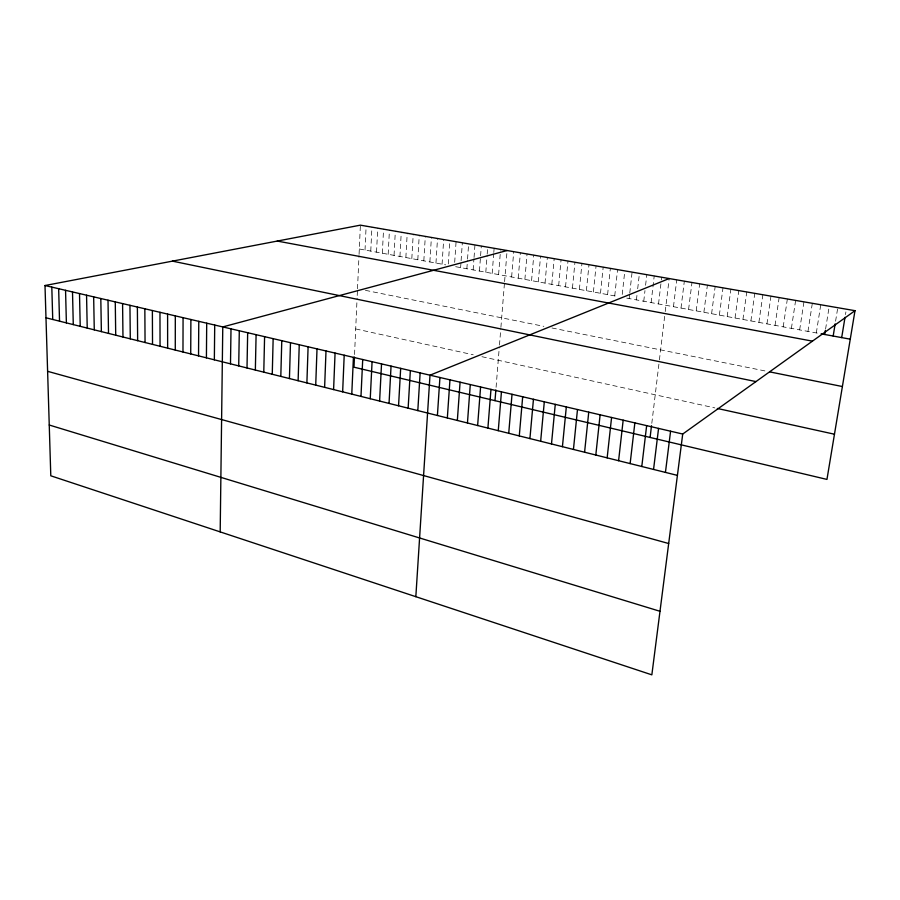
<?xml version="1.0" encoding="UTF-8"?>
<svg xmlns="http://www.w3.org/2000/svg" width="900" height="900" viewBox="0 0 900 900"><rect width="100%" height="100%" fill="white"/><g stroke="black" fill="none" stroke-linecap="round" stroke-linejoin="round"><path stroke-width="0.67" stroke-dasharray="4.5 3.38" d="M354.544 354.532L357.086 298.204M357.21 295.504L357.446 290.104M357.514 288.754L358.999 255.667M359.066 254.34L360.382 225.157M365.017 250.042L366.131 226.148M370.766 251.1L371.914 227.149M376.537 252.157L377.719 228.15M382.343 253.226L383.558 229.162M388.17 254.295L389.43 230.175M394.043 255.375L395.336 231.199M399.938 256.455L401.265 232.222M405.855 257.546L407.228 233.257M411.817 258.637L413.224 234.292M417.803 259.74L419.254 235.328M423.821 260.843L425.306 236.385M429.874 261.956L431.404 237.431M435.96 263.07L437.524 238.489M442.069 264.195L443.678 239.558M448.312 263.947L449.775 241.999M454.68 262.327L456.086 241.706M460.62 267.604L461.002 262.091M461.093 260.707L462.341 242.786M466.864 268.751L467.449 260.46M467.55 259.076L468.63 243.866M473.141 269.899L473.951 258.817M474.053 257.434L474.952 244.969M479.452 271.058L480.488 257.175M480.589 255.78L481.309 246.06M485.809 272.227L487.069 255.521M487.181 254.126L487.699 247.174M492.188 273.398L493.695 253.868M493.808 252.472L494.134 248.276M498.6 274.579L500.479 250.796M496.08 387.293L499.286 347.4M499.478 345.049L500.816 328.522M500.906 327.341L504.484 282.836M504.585 281.655L507.094 250.526M511.627 276.975L513.709 251.662M518.231 278.179L520.358 252.821M524.88 279.405L527.051 253.969M531.562 280.631L533.779 255.139M538.279 281.869L540.54 256.309M545.029 283.106L547.346 257.479M551.824 284.355L554.186 258.66M558.664 285.615L561.071 259.852M565.526 286.875L567.99 261.056M572.445 288.146L574.954 262.26M579.386 289.418L581.951 263.464M586.384 290.7L588.994 264.679M593.404 291.994L596.07 265.905M600.48 293.287L603.191 267.142M607.59 294.593L610.357 268.38M614.734 295.909L617.558 269.629M622.238 294.457L624.656 272.261M629.168 298.564L629.629 294.39M629.786 292.995L632.092 272.137M636.435 299.891L637.065 294.322M637.695 288.743L639.428 273.409M643.759 301.241L644.974 290.621M645.581 285.3L646.808 274.68M651.116 302.591L654.221 275.963M658.53 303.952L661.207 281.261M661.365 279.923L661.68 277.256M651.803 423.338L659.261 361.204M659.408 359.944L664.774 315.304M665.224 311.569L669.184 278.55M673.47 306.697L676.744 279.855M680.996 308.081L684.337 281.171M688.579 309.476L691.976 282.488M696.206 310.871L699.66 283.815M703.879 312.289L707.4 285.154M711.596 313.706L715.174 286.504M719.359 315.124L723.004 287.854M727.178 316.564L730.879 289.215M735.03 318.004L738.799 290.588M742.939 319.455L746.764 291.96M750.893 320.918L754.785 293.355M758.891 322.391L762.863 294.75M766.946 323.865L770.974 296.145M775.046 325.361L779.141 297.562M783.202 326.858L787.365 298.98M791.404 328.365L795.634 300.409M799.65 329.873L803.959 301.849M807.964 331.402L812.329 303.3M816.311 332.933L820.755 304.762M825.581 329.096L828.81 308.914M835.582 321.188L837.551 309.049M845.471 314.595L845.91 311.895M359.303 248.996L445.759 264.87M455.647 266.692L618.334 296.572M626.749 298.114L818.719 333.382M365.445 290.351L543.87 326.34M551.947 327.971L766.913 371.317M355.702 328.939L473.243 354.78M481.939 356.692L714.814 407.902"/><path stroke-width="1.35" d="M175.275 350.066L175.309 315.877M182.97 351.99L183.071 317.678M190.721 353.925L190.89 319.5M198.54 355.871L198.776 321.334M206.415 357.84L206.708 323.19M214.346 359.82L214.718 325.046M220.185 531.9L222.773 326.925L507.094 250.526M230.49 363.848L231.007 328.849M238.714 365.895L239.299 330.772M247.005 367.965L247.669 332.719M255.352 370.046L256.095 334.688M263.779 372.15L264.589 336.668M272.261 374.265L273.15 338.659M280.811 376.402L281.779 340.673M289.429 378.551L290.486 342.697M298.125 380.723L299.25 344.734M306.889 382.916L308.104 346.793M315.72 385.121L317.014 348.874M324.619 387.338L326.002 350.966M333.596 389.576L335.07 353.081M342.652 391.838L344.205 355.207M351.776 394.121L353.419 357.356M354.431 357.064L353.981 367.2L826.954 479.419L855 310.68L360.382 225.157L45 285.525L50.794 475.796L651.847 674.842L682.717 434.036L855 310.68M360.979 396.416L362.711 359.516M370.249 398.723L372.082 361.699M379.609 401.062L381.532 363.892M389.036 403.414L391.061 366.12M398.554 405.787L400.669 368.359M408.139 408.184L410.355 370.609M417.814 410.603L420.131 372.881M415.834 596.689L429.998 375.188L669.184 278.55M437.411 415.485L439.931 377.494M447.334 417.971L449.966 379.834M457.346 420.469L460.08 382.185M467.449 422.989L470.284 384.57M477.63 425.531L480.589 386.966M487.901 428.096L490.973 389.385M495 400.657L495.866 389.97M498.262 430.684L501.446 391.826M508.725 433.294L512.021 394.29M519.278 435.926L522.686 396.765M529.92 438.581L533.452 399.274M540.653 441.259L544.309 401.805M551.486 443.959L555.266 404.359M562.421 446.692L566.325 406.935M573.446 449.449L577.485 409.534M584.584 452.216L588.746 412.155M595.811 455.029L600.12 414.799M607.151 457.853L611.584 417.476M618.592 460.71L623.171 420.165M630.135 463.59L634.86 422.887M641.79 466.504L646.65 425.632M650.104 437.456L651.51 425.7M653.558 469.44L658.564 428.411M665.438 472.399L670.579 431.213M824.726 334.485L825.367 330.446M833.186 336.037L835.144 323.887M841.691 337.601L845.021 317.306M821.115 333.821L850.264 339.176M277.256 241.065L812.441 341.145M769.579 371.858L842.389 386.539M172.417 261.135L755.966 381.589M717.367 408.465L834.469 434.216M45 285.525L682.717 434.036M45.979 317.79L677.419 475.391M47.61 371.317L668.689 543.521M49.241 425.014L660.004 611.291M51.806 287.111L52.74 319.478M58.657 288.709L59.535 321.176M65.554 290.317L66.386 322.886M72.506 291.926L73.282 324.608M79.504 293.558L80.224 326.34M86.558 295.2L87.221 328.084M93.656 296.854L94.275 329.85M100.811 298.519L101.374 331.616M108.011 300.206L108.517 333.405M115.267 301.894L115.718 335.205M122.58 303.593L122.974 337.016M129.949 305.314L130.286 338.839M137.374 307.035L137.644 340.673M144.844 308.779L145.058 342.517M152.37 310.534L152.528 344.385M159.964 312.3L160.054 346.264M167.602 314.077L167.636 348.154"/></g></svg>
